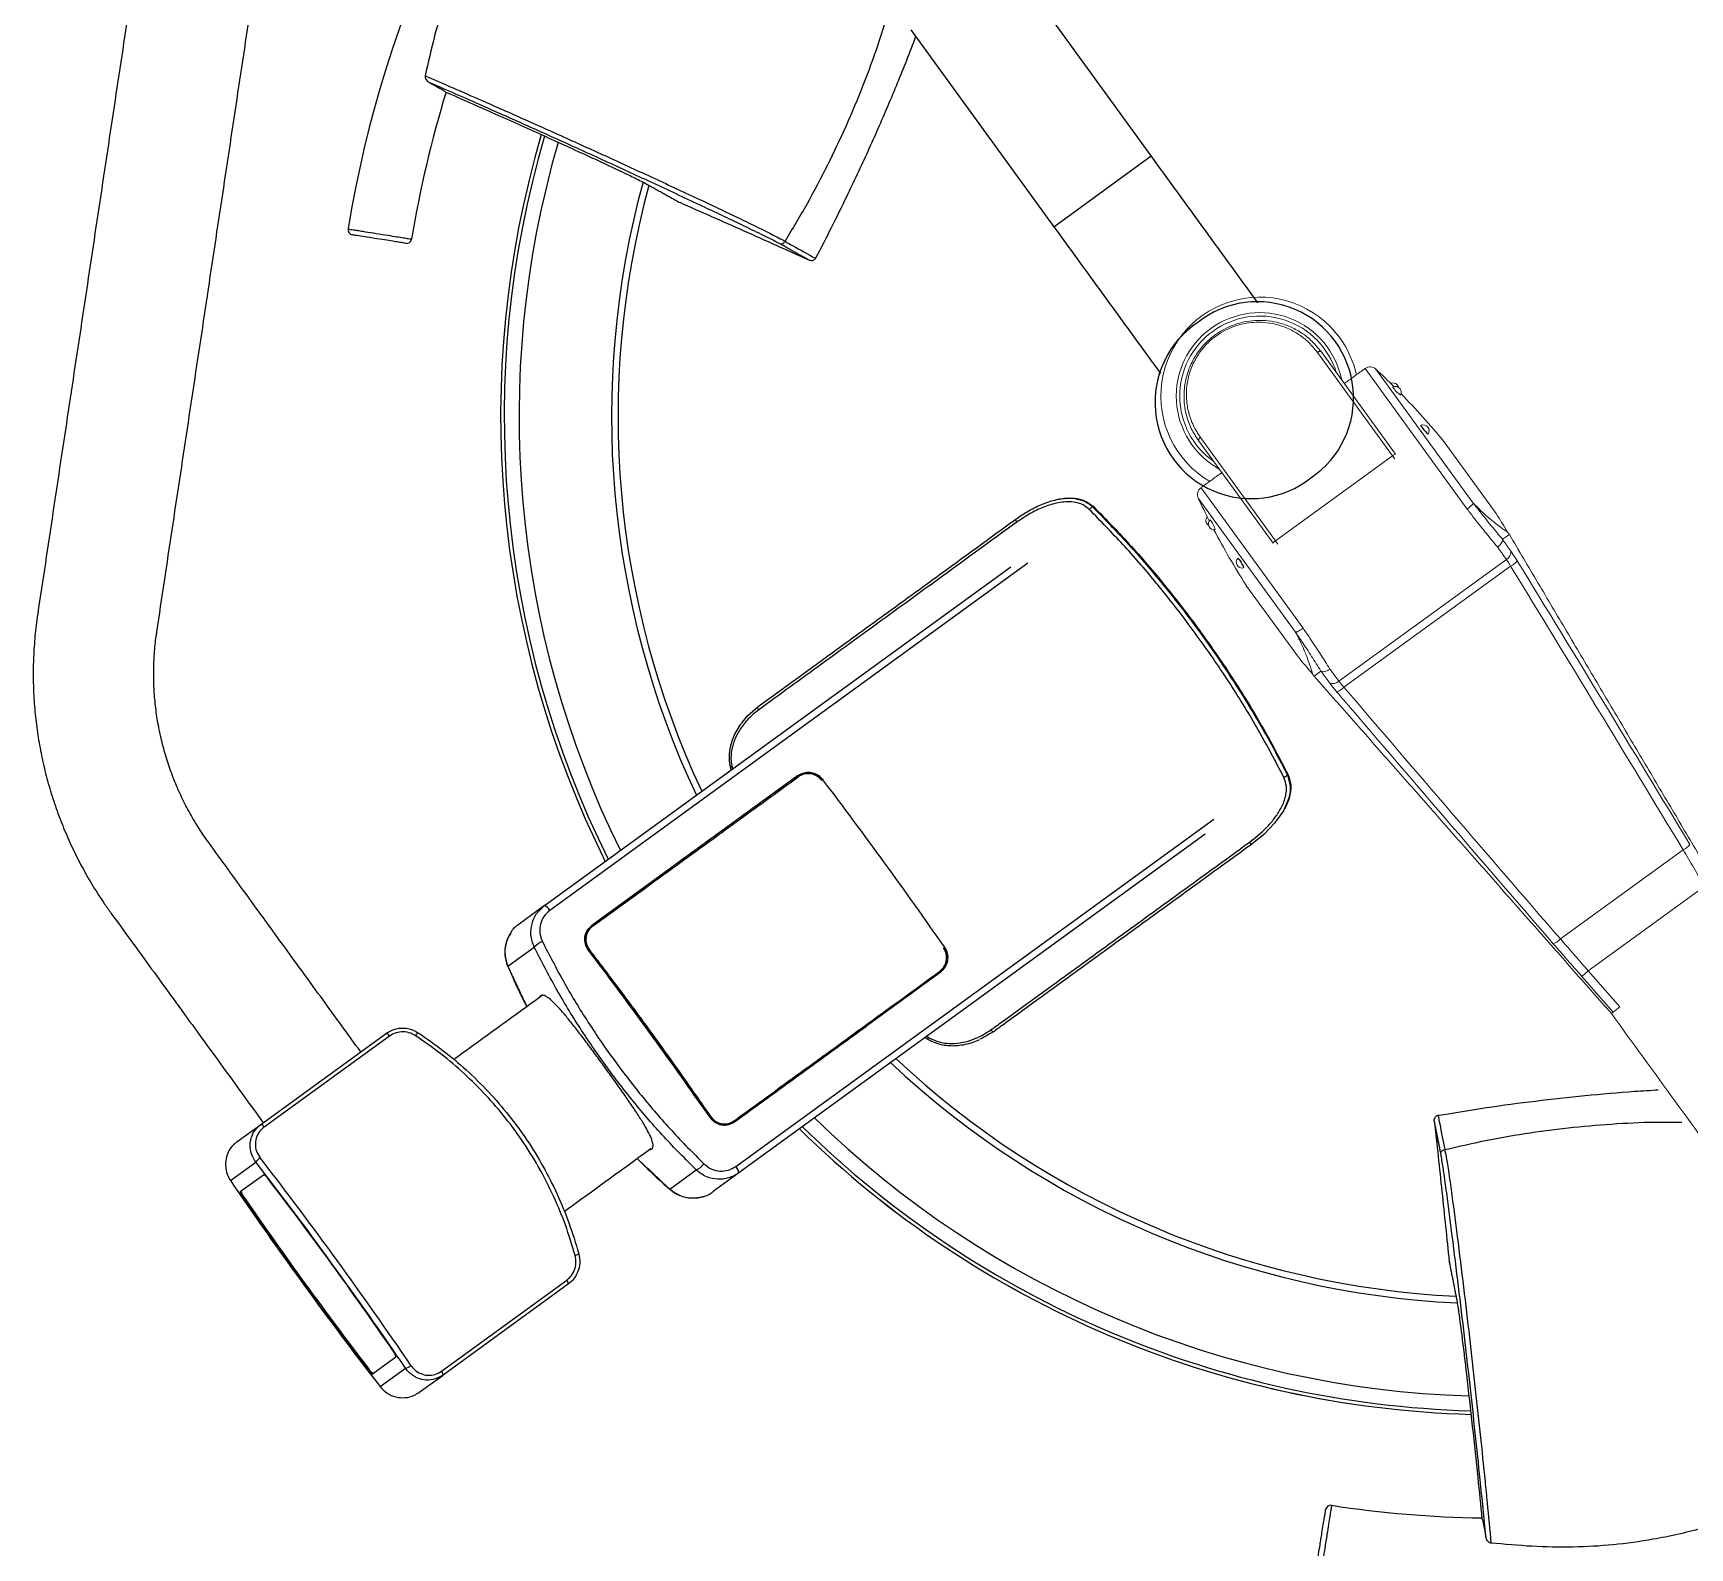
# Model space of a CAD drawing. Header units: millimetres. Extents: x -6176 to 11988, y -1403 to 10916.
# Drawn here: x -3633.5 to -3152.2, y 6046 to 6486.1 of the extents above; entities that cross this region are included whole.
import ezdxf

# ---------------------------------------------------------------- set-up
doc = ezdxf.new("R2010")
doc.units = ezdxf.units.MM

# ---------------------------------------------------------------- blocks, each defined once
blk = doc.blocks.new('A$C0C7161BE')
at = {"color": 0, "linetype": 'Continuous'}
for p, q in [((-1495.45, 968.91), (-1537.01, 1026.11)), ((-1565.32, 1005.54), (-1523.76, 948.34)), ((-1523.76, 948.34), (-1495.45, 968.91)), ((-1447.04, 911.94), (-1447.2, 911.83)), ((-1446.87, 912.03), (-1447.04, 911.94)), ((-1446.71, 912.1), (-1446.87, 912.03)), ((-1446.55, 912.15), (-1446.71, 912.1)), ((-1446.41, 912.17), (-1446.55, 912.15)), ((-1446.29, 912.16), (-1446.41, 912.17)), ((-1446.2, 912.13), (-1446.29, 912.16)), ((-1446.14, 912.07), (-1446.2, 912.13)), ((-1417.13, 890.66), (-1417.14, 890.66)), ((-1417.14, 890.66), (-1417.13, 890.52)), ((-1417.13, 890.52), (-1416.95, 890.21)), ((-1481.77, 886.39), (-1481.74, 886.5)), ((-1481.77, 886.29), (-1481.77, 886.39)), ((-1481.73, 886.21), (-1481.77, 886.29)), ((-1481.74, 886.5), (-1481.67, 886.63)), ((-1481.67, 886.63), (-1481.58, 886.76)), ((-1481.58, 886.76), (-1481.47, 886.9)), ((-1481.47, 886.9), (-1481.33, 887.03)), ((-1481.33, 887.03), (-1481.18, 887.15)), ((-1416.95, 890.21), (-1416.65, 889.78)), ((-1416.65, 889.78), (-1416.25, 889.3)), ((-1416.25, 889.3), (-1415.83, 888.85)), ((-1415.83, 888.85), (-1415.45, 888.48)), ((-1415.45, 888.48), (-1415.16, 888.25)), ((-1415.16, 888.25), (-1415.01, 888.21)), ((-1415.01, 888.21), (-1415, 888.22)), ((-1470.33, 852.01), (-1470.33, 852.01)), ((-1470.33, 852.01), (-1470.19, 851.96)), ((-1470.19, 851.96), (-1469.96, 851.7)), ((-1671.72, 751.13), (-1536.22, 849.57)), ((-1531.32, 850.6), (-1670.18, 749.73)), ((-1469.96, 851.7), (-1469.65, 851.28)), ((-1469.65, 851.28), (-1469.31, 850.76)), ((-1469.31, 850.76), (-1469.01, 850.21)), ((-1469.01, 850.21), (-1468.77, 849.73)), ((-1468.77, 849.73), (-1468.65, 849.39)), ((-1468.65, 849.24), (-1468.67, 849.23)), ((-1468.65, 849.39), (-1468.65, 849.24)), ((-1612.73, 806.26), (-1609.66, 808.96)), ((-1609.66, 808.96), (-1609.66, 808.96)), ((-1614.51, 804), (-1612.73, 806.26)), ((-1598.18, 788.8), (-1657.93, 745.39)), ((-1598.01, 788.53), (-1598.21, 788.47)), ((-1455.91, 789.06), (-1455.91, 789.06)), ((-1455.91, 789.06), (-1455.07, 786.03)), ((-1455.07, 786.03), (-1455.12, 784.08)), ((-1455.54, 782.11), (-1457.05, 778.68)), ((-1455.12, 784.08), (-1455.54, 782.11)), ((-1616.15, 675.36), (-1477.3, 776.24)), ((-1459.61, 775.05), (-1462.77, 771.78)), ((-1457.05, 778.68), (-1459.61, 775.05)), ((-1479.8, 771.9), (-1615.3, 673.46)), ((-1462.77, 771.78), (-1466.2, 769)), ((-1466.2, 769), (-1466.2, 769)), ((-1671.72, 751.13), (-1679.12, 745.76)), ((-1682.37, 733.51), (-1674.68, 739.09)), ((-1682.42, 733.55), (-1682.42, 733.54)), ((-1682.42, 733.54), (-1682.37, 733.51)), ((-1682.42, 733.54), (-1682.42, 733.54)), ((-1616.5, 688.35), (-1556.74, 731.76)), ((-1754.09, 687.58), (-1717.66, 714.04)), ((-1716.76, 713.23), (-1753.18, 686.77)), ((-1709.17, 713.33), (-1709.02, 713.55)), ((-1709.02, 713.55), (-1708.87, 713.74)), ((-1708.87, 713.74), (-1708.73, 713.91)), ((-1708.73, 713.91), (-1708.61, 714.05)), ((-1708.61, 714.05), (-1708.51, 714.14)), ((-1708.51, 714.14), (-1708.44, 714.2)), ((-1708.44, 714.2), (-1708.39, 714.21)), ((-1708.39, 714.21), (-1708.38, 714.17)), ((-1761.09, 682.5), (-1754.09, 687.58)), ((-1762.94, 671.27), (-1755.58, 676.61)), ((-1635.35, 668.78), (-1627.66, 674.37)), ((-1760.14, 668.05), (-1753.38, 672.95)), ((-1615.3, 673.46), (-1622.69, 668.09)), ((-1758.91, 666.3), (-1759.23, 666.07)), ((-1635.33, 668.72), (-1635.35, 668.78)), ((-1635.31, 668.71), (-1635.33, 668.72)), ((-1635.33, 668.72), (-1635.33, 668.72)), ((-1662.33, 649.69), (-1662.13, 649.77)), ((-1662.13, 649.77), (-1661.97, 649.84)), ((-1661.97, 649.84), (-1661.84, 649.9)), ((-1661.84, 649.9), (-1661.77, 649.96)), ((-1661.75, 650), (-1661.78, 650.02)), ((-1661.77, 649.96), (-1661.75, 650)), ((-1662.82, 649.53), (-1662.57, 649.61)), ((-1662.57, 649.61), (-1662.33, 649.69)), ((-1701.68, 615.88), (-1665.26, 642.34)), ((-1664.77, 641.23), (-1701.19, 614.77)), ((-1723.24, 616.53), (-1722.92, 616.76)), ((-1714.88, 619.96), (-1721.64, 615.06)), ((-1719.44, 611.4), (-1712.08, 616.74)), ((-1708.19, 609.69), (-1701.19, 614.77))]:
    blk.add_line(p, q, dxfattribs=at)
at = {"color": 0, "linetype": 'Continuous', "lineweight": 15}
for p, q in [((-1425.37, 881.79), (-1447.2, 911.83)), ((-1446.14, 912.07), (-1424.46, 882.24)), ((-1403.69, 866.32), (-1433.35, 907.15)), ((-1430.18, 906.95), (-1401.91, 868.05)), ((-1460.06, 856.38), (-1481.73, 886.21)), ((-1481.18, 887.15), (-1459.35, 857.1)), ((-1410.49, 885.98), (-1395.28, 865.05)), ((-1459.35, 857.1), (-1425.37, 881.79)), ((-1424.73, 880.92), (-1425.37, 881.79)), ((-1451.34, 831.7), (-1481, 872.53)), ((-1481.79, 869.45), (-1453.53, 830.55)), ((-1459.35, 857.1), (-1458.66, 856.16)), ((-1393.44, 857.59), (-1391.42, 858.92)), ((-1392.29, 851.7), (-1440.95, 816.34)), ((-1391.06, 849.74), (-1439.47, 814.57)), ((-1467.93, 844.24), (-1452.72, 823.31)), ((-1446.2, 819.26), (-1448.09, 817.74)), ((-1340.94, 767.35), (-1376.59, 741.44)), ((-1334.67, 756.81), (-1368.51, 732.22)), ((-1368.51, 732.22), (-1370.38, 730.58)), ((-1359.29, 721.76), (-1368.51, 732.22)), ((-1370.38, 730.58), (-1361.24, 720.2)), ((-1361.77, 719.77), (-1361.24, 720.2)), ((-1359.29, 721.76), (-1361.24, 720.2))]:
    blk.add_line(p, q, dxfattribs=at)
at = {"color": 0, "linetype": 'Continuous'}
for centre, radius, start, end in [((-1394.49, 893.21), 338.69, 292.7763, 132.3015), ((-1394.49, 893.21), 338.69, 138.304, 170.7433), ((-1394.49, 893.21), 320, 162.8796, 170.731), ((-1394.49, 893.21), 289.97, 163.6006, 206.4697), ((-1394.49, 893.21), 289.97, 163.5999, 206.4696), ((-1394.49, 893.21), 288.93, 163.6277, 206.4349), ((-1394.49, 893.21), 284.63, 163.7523, 206.2892), ((-1394.49, 893.21), 257.76, 164.6883, 205.2655), ((-1394.49, 893.21), 255.86, 164.7894, 205.185), ((-1727.29, 947.45), 1.5, 171.2504, 261.0067), ((-1711.79, 944.99), 1.5, 260.9843, 350.2009), ((-1464.62, 898.61), 27.94, 303.8261, 128.2986), ((-1466.43, 897.29), 27.94, 123.7001, 308.4247), ((-2742.24, -85.92), 1445.31, 34.80849, 37.18721), ((-1672.92, 748.26), 3.11, 28.152, 67.4329), ((-1670.37, 735.22), 5.79, 109.692, 138.103), ((-2810.77, -135.71), 1445.82, 34.96384, 37.18698), ((-1718.34, 712.38), 1.79, 28.2952, 67.9269), ((-1394.49, 893.21), 257.76, 226.7302, 267.3032), ((-1394.49, 893.21), 255.86, 226.8107, 267.2043), ((-1394.49, 893.21), 284.63, 225.7065, 268.2429), ((-1754.76, 685.93), 1.79, 28.291, 67.9311), ((-1394.49, 893.21), 289.97, 225.526, 268.3988), ((-1394.49, 893.21), 289.97, 225.5261, 268.3943), ((-1394.49, 893.21), 288.93, 225.5608, 268.3657), ((-1752.34, 674.59), 3.82, 121.4576, 147.9979), ((-2696.1, -52.4), 1189.98, 34.21606, 37.77963), ((-2701.57, -56.37), 1198.48, 34.21597, 37.77973), ((-1630.01, 679.66), 5.79, 293.8927, 322.3037), ((-1618.4, 673.21), 3.11, 4.5628, 43.8437), ((-778.98, 1340.36), 1189.9, 214.21595, 217.77975), ((-1754.68, 669.94), 3.28, 27.9604, 66.7779), ((-2705.96, -59.56), 1202.03, 34.53842, 37.45728), ((-1756.87, 668.35), 3.28, 185.222, 224.0312), ((-1756.55, 668.58), 3.28, 185.2209, 224.0323), ((-769.06, 1347.57), 1202.03, 214.53842, 217.45728), ((-768.75, 1347.8), 1202.03, 214.53842, 217.45728), ((-1666.55, 641.1), 1.79, 4.0644, 43.7049), ((-1718.15, 619.66), 3.28, 5.2178, 44.0353), ((-1720.34, 618.07), 3.28, 207.9645, 246.7737), ((-1720.03, 618.3), 3.28, 207.9634, 246.7748), ((-1713.01, 620.45), 3.82, 284.0026, 310.5333), ((-1702.97, 614.64), 1.79, 4.0602, 43.7091), ((-1394.49, 893.21), 338.69, 261.2528, 292.7763), ((-1443.31, 575.44), 1.5, 81.3289, 170.9962), ((-1394.49, 893.21), 320, 261.2653, 269.1156)]:
    blk.add_arc(centre, radius, start, end, dxfattribs=at)
at = {"color": 0, "linetype": 'Continuous', "lineweight": 15}
for centre, radius, start, end in [((-1463.93, 899.14), 28.74, 36, 239.5842), ((-1463.93, 899.14), 24.25, 11.1235, 126), ((-1463.93, 899.14), 23.25, 17.1268, 126), ((-1463.93, 899.14), 24.25, 126, 240.8765), ((-1463.93, 899.14), 23.25, 126, 234.8732), ((-1463.93, 899.14), 28.74, 12.4158, 36), ((-1431.88, 905.12), 2.5, 46.9677, 126), ((-1578.94, 747.6), 218, 45.0535, 46.9677), ((-1425.29, 901.26), 1.7, 14.2007, 110.8902), ((-1417.74, 906.98), 9.21, 214.5689, 234.8391), ((-1424.55, 900.24), 1.7, 36, 117.1194), ((-1424.55, 900.24), 1.7, 332.226, 36), ((-1578.94, 747.6), 218, 39.4017, 44.2919), ((-1416.46, 889.1), 1.7, 36, 113.3593), ((-1416.46, 889.1), 1.7, 328.743, 36), ((-1424.21, 880.61), 1.65, 98.7037, 134.4713), ((-1479.53, 870.51), 2.5, 126, 205.0323), ((-1284.27, 961.69), 218, 205.0323, 206.9465), ((-1477.89, 863.05), 1.7, 141.1099, 237.7993), ((-1477.15, 862.02), 1.7, 134.8806, 279.774), ((-1485.66, 857.63), 9.21, 17.1609, 37.4311), ((-1578.94, 747.6), 218, 30.9226, 32.5983), ((-1284.27, 961.69), 218, 207.7081, 212.5983), ((-1458.59, 855.64), 1.65, 117.5287, 153.2964), ((-1469.06, 850.89), 1.7, 138.6407, 283.257), ((-1393.45, 853.85), 2.45, 298.2098, 6.8332), ((-1394.1, 855.66), 6.66, 297.1195, 318.5275), ((-1284.27, 961.69), 218, 219.4017, 221.0771), ((-1442.64, 818.11), 2.45, 245.1668, 313.7902), ((-1444.16, 819.29), 6.66, 293.4725, 314.8805), ((-1343.62, 772.83), 6.1, 296.0486, 319.5352), ((-1380.98, 745.69), 6.1, 292.4648, 315.9514)]:
    blk.add_arc(centre, radius, start, end, dxfattribs=at)
for centre, major_axis, ratio, start_param, end_param in [((-1477.14, 473.69), (1086.83, -1842.77), 0.125027, 1.65679, 1.702134), ((-1477.33, 473.95), (1086.8, -1842.79), 0.126195, 1.656794, 1.702138), ((-1055.23, 780.23), (1416.74, -1603.08), 0.125027, 4.581051, 4.626395), ((-1055.41, 780.49), (1416.76, -1603.06), 0.126195, 4.581047, 4.626391)]:
    blk.add_ellipse(centre, major_axis=major_axis, ratio=ratio, start_param=start_param, end_param=end_param, dxfattribs=at)
at = {"color": 0, "linetype": 'Continuous'}
for points, degree in [([(-1783.44, 1071.67), (-1818.94, 835.9)], 1), ([(-1784.33, 830.69), (-1748.83, 1066.45)], 1), ([(-1464.47, 926.27), (-1495.45, 968.91)], 1), ([(-1641.98, 960.7), (-1632.35, 955.34)], 1), ([(-1523.76, 948.34), (-1492.78, 905.7)], 1), ([(-1728.74, 947.69), (-1728.69, 947.68)], 1), ([(-1710.39, 944.77), (-1710.34, 944.76)], 1), ([(-1594.82, 938.6), (-1603.17, 943.28)], 1), ([(-1522.12, 869.23), (-1522.17, 869.22), (-1522.26, 869.2), (-1522.36, 869.18), (-1522.41, 869.17)], 3), ([(-1512.52, 866.98), (-1512.25, 867.04)], 1), ([(-1617.76, 791.4), (-1617.53, 790.5)], 1), ([(-1617.24, 791.43), (-1617.07, 790.83)], 1), ([(-1598.18, 788.8), (-1657.93, 745.39)], 1), ([(-1455.91, 789.06), (-1455.77, 789.3)], 1), ([(-1725.1, 708.64), (-1769.26, 769.42)], 1), ([(-1797.57, 748.85), (-1753.42, 688.07)], 1), ([(-1682.37, 733.51), (-1676.84, 721.76)], 1), ([(-1616.5, 688.35), (-1556.74, 731.76)], 1), ([(-1672.36, 725.02), (-1698.02, 706.38)], 1), ([(-1561.12, 712.82), (-1560.32, 712.33)], 1), ([(-1560.65, 713.16), (-1560.13, 712.82)], 1), ([(-1411.37, 679.27), (-1413.23, 688.66)], 1), ([(-1665.99, 662.28), (-1640.73, 680.63)], 1), ([(-1644.79, 677.68), (-1635.35, 668.78)], 1), ([(-1408.92, 647.79), (-1406.79, 636.97)], 1)]:
    blk.add_open_spline(points, degree=degree, dxfattribs=at)
for points, knots in [([(-1676.75, 1058.81), (-1679.02, 1055.59), (-1684.08, 1048.42), (-1690.56, 1037.52), (-1696.06, 1026.16), (-1700.31, 1015.18), (-1703.77, 1003.83), (-1705.53, 996.07), (-1706.41, 992.19)], [0, 0, 0, 0, 0.16086, 0.357693, 0.516495, 0.675303, 0.837628, 1, 1, 1, 1]), ([(-1571.06, 1013.26), (-1572.29, 1009.23), (-1574.76, 1001.17), (-1579.15, 989.3), (-1584.04, 977.61), (-1589.46, 966.16), (-1595.34, 954.95), (-1599.68, 947.72), (-1601.85, 944.11)], [0, 0, 0, 0, 0.166667, 0.333333, 0.5, 0.666667, 0.833333, 1, 1, 1, 1]), ([(-1563.91, 1003.6), (-1564.78, 1001.29), (-1567.34, 994.52), (-1571.98, 983.36), (-1577.77, 970.13), (-1583.3, 958.36), (-1588.38, 948.03), (-1591.46, 942.12), (-1593.01, 939.16)], [0, 0, 0, 0, 0.105172, 0.307483, 0.511812, 0.716141, 0.857985, 1, 1, 1, 1]), ([(-1706.41, 992.19), (-1706.43, 992.07), (-1706.45, 991.81), (-1706.27, 991.3), (-1705.83, 990.67), (-1705.32, 990.34), (-1705.02, 990.14)], [0, 0, 0, 0, 0.126147, 0.304835, 0.594639, 1, 1, 1, 1]), ([(-1706.41, 992.19), (-1703.72, 991.02), (-1698.32, 988.7), (-1688.63, 984.46), (-1677.42, 979.49), (-1664.59, 973.73), (-1651.52, 967.79), (-1638.23, 961.66), (-1627.33, 956.56), (-1618.97, 952.62), (-1613.16, 949.85), (-1608.57, 947.57), (-1605.23, 945.95), (-1603.42, 944.87), (-1602.2, 944.49), (-1601.85, 944.11), (-1601.85, 944.11)], [0, 0, 0, 0, 0.084597, 0.169206, 0.293412, 0.417885, 0.542397, 0.666771, 0.790894, 0.843586, 0.896277, 0.948741, 0.967498, 0.986177, 0.999999, 1, 1, 1, 1]), ([(-1603.17, 943.28), (-1603.67, 943.55), (-1605.17, 944.35), (-1608.79, 946.14), (-1613.68, 948.53), (-1619.39, 951.25), (-1627.65, 955.15), (-1638.47, 960.21), (-1651.69, 966.32), (-1664.69, 972.25), (-1677.45, 978), (-1688.37, 982.86), (-1697.58, 986.91), (-1702.54, 989.07), (-1705.02, 990.14)], [0, 0, 0, 0, 0.0153091, 0.0455327, 0.098468, 0.1516318, 0.2047986, 0.3317213, 0.4589005, 0.5862201, 0.7135005, 0.8405092, 0.9202586, 1, 1, 1, 1]), ([(-1705.02, 990.14), (-1704.58, 989.91), (-1703.37, 989.28), (-1701.77, 988.37), (-1700.87, 987.79), (-1700.62, 987.58), (-1700.57, 987.54)], [0, 0, 0, 0, 0.214821, 0.589182, 0.913495, 1, 1, 1, 1]), ([(-1700.57, 987.54), (-1696.89, 985.92), (-1688.83, 982.38), (-1675.92, 976.6), (-1665.05, 971.65), (-1657.15, 968.03), (-1652.3, 965.78), (-1648.37, 963.92), (-1645.48, 962.51), (-1643.62, 961.58), (-1642.52, 960.99), (-1641.97, 960.7)], [0, 0, 0, 0, 0.198119, 0.435226, 0.672271, 0.752374, 0.832463, 0.912196, 0.94179, 0.971248, 1, 1, 1, 1]), ([(-1594.82, 938.6), (-1601.15, 941.45), (-1613.83, 947.15), (-1626.17, 952.61), (-1632.35, 955.34)], [0, 0, 0, 0, 0.4996209, 1, 1, 1, 1]), ([(-1728.69, 947.68), (-1728.67, 947.67), (-1728.62, 947.67), (-1727.52, 947.49), (-1726.04, 947.26), (-1724.16, 946.96), (-1721.49, 946.53), (-1718.22, 946.01), (-1715.34, 945.55), (-1713.11, 945.2), (-1711.92, 945.01), (-1711.01, 944.86), (-1710.39, 944.77), (-1710.39, 944.77), (-1710.39, 944.77)], [0, 0, 0, 0, 0.071267, 0.187668, 0.261127, 0.33462, 0.460604, 0.586867, 0.688937, 0.76613, 0.846009, 0.861335, 0.939464, 1, 1, 1, 1]), ([(-1712.09, 943.52), (-1712.09, 943.52), (-1712.09, 943.52), (-1712.57, 943.6), (-1713.27, 943.71), (-1714.2, 943.86), (-1715.99, 944.14), (-1718.39, 944.52), (-1721.2, 944.97), (-1724.05, 945.42), (-1726.2, 945.76), (-1727.39, 945.95), (-1727.44, 945.95), (-1727.46, 945.96)], [0, 0, 0, 0, 0.05788, 0.130401, 0.144483, 0.218345, 0.291944, 0.393531, 0.52409, 0.656801, 0.810539, 0.929628, 1, 1, 1, 1]), ([(-1601.85, 944.11), (-1601.95, 943.97), (-1602.15, 943.69), (-1602.51, 943.39), (-1602.87, 943.23), (-1603.07, 943.26), (-1603.17, 943.28)], [0, 0, 0, 0, 0.250003, 0.500005, 0.750015, 1, 1, 1, 1]), ([(-1601.85, 944.11), (-1601.12, 943.7), (-1598.17, 942.05), (-1595.22, 940.4), (-1593.01, 939.16)], [0, 0, 0, 0, 0.246923, 1, 1, 1, 1]), ([(-1593.01, 939.16), (-1593.08, 939.04), (-1593.24, 938.8), (-1593.6, 938.56), (-1594.01, 938.45), (-1594.44, 938.46), (-1594.7, 938.56), (-1594.82, 938.6)], [0, 0, 0, 0, 0.193858, 0.387492, 0.587334, 0.813475, 1, 1, 1, 1]), ([(-1534.78, 863.4), (-1534.78, 863.4), (-1533.32, 864.45), (-1530.75, 866.09), (-1526.55, 868.07), (-1523.05, 869.14), (-1520.04, 869.53), (-1517.39, 869.47), (-1514.76, 868.69), (-1513.09, 867.63), (-1512.52, 866.98), (-1512.52, 866.98)], [0, 0, 0, 0, 0.000002, 0.21346, 0.390622, 0.571234, 0.667617, 0.766064, 0.897281, 0.999995, 1, 1, 1, 1]), ([(-1513.45, 866.2), (-1514.04, 866.68), (-1515.39, 867.78), (-1517.84, 868.4), (-1520.27, 868.47), (-1523.13, 868.1), (-1526.52, 867.07), (-1530.58, 865.17), (-1533.14, 863.45), (-1534.53, 862.51)], [0, 0, 0, 0, 0.095403, 0.220565, 0.317017, 0.4137, 0.596406, 0.779553, 1, 1, 1, 1]), ([(-1522.11, 869.21), (-1521.94, 869.25), (-1521.13, 869.44), (-1519.67, 869.56), (-1517.86, 869.53), (-1516.26, 869.26), (-1514.29, 868.65), (-1513.07, 867.69), (-1512.25, 867.04)], [0, 0, 0, 0, 0.049876, 0.242959, 0.419339, 0.568688, 0.709203, 1, 1, 1, 1]), ([(-1513.45, 866.2), (-1513.36, 866.3), (-1513.18, 866.49), (-1512.9, 866.74), (-1512.66, 866.92), (-1512.56, 866.96), (-1512.52, 866.98)], [0, 0, 0, 0, 0.249994, 0.499999, 0.75, 1, 1, 1, 1]), ([(-1512.52, 866.98), (-1509.22, 863.62), (-1502.64, 856.9), (-1494.69, 847.69), (-1486.66, 837.74), (-1480.23, 829.1), (-1472.6, 818.02), (-1465.42, 806.67), (-1459.53, 796.17), (-1456.51, 790.25), (-1455.91, 789.06)], [0, 0, 0, 0, 0.147086, 0.2935, 0.376582, 0.542821, 0.6259, 0.792158, 0.95845, 1, 1, 1, 1]), ([(-1512.25, 867.04), (-1508.51, 863.22), (-1501.05, 855.58), (-1490.64, 843.27), (-1480.81, 830.46), (-1471.68, 817.16), (-1463.19, 803.46), (-1458.25, 794.03), (-1455.77, 789.3)], [0, 0, 0, 0, 0.1670931, 0.3336911, 0.5001384, 0.6669022, 0.8331868, 1, 1, 1, 1]), ([(-1609.66, 808.96), (-1605.8, 811.76), (-1598.09, 817.36), (-1588.29, 824.49), (-1578.4, 831.68), (-1570.41, 837.49), (-1560.33, 844.81), (-1550.18, 852.19), (-1540.96, 858.9), (-1535.81, 862.65), (-1534.78, 863.4)], [0, 0, 0, 0, 0.159717, 0.319317, 0.399394, 0.559559, 0.639636, 0.7998, 0.959963, 1, 1, 1, 1]), ([(-1534.53, 862.51), (-1540.94, 857.85), (-1553.74, 848.53), (-1572.64, 834.79), (-1591.3, 821.22), (-1603.47, 812.38), (-1609.55, 807.95)], [0, 0, 0, 0, 0.24908, 0.498163, 0.749081, 1, 1, 1, 1]), ([(-1534.78, 863.4), (-1534.81, 863.38), (-1534.87, 863.33), (-1534.85, 863.12), (-1534.74, 862.83), (-1534.6, 862.61), (-1534.53, 862.51)], [0, 0, 0, 0, 0.250001, 0.499998, 0.749998, 1, 1, 1, 1]), ([(-1456.94, 788.41), (-1459.36, 793.02), (-1464.2, 802.25), (-1472.47, 815.68), (-1481.38, 828.71), (-1488.84, 838.52), (-1496.25, 847.63), (-1503.59, 856.14), (-1510.16, 862.84), (-1513.45, 866.2)], [0, 0, 0, 0, 0.162627, 0.325691, 0.488773, 0.651426, 0.706536, 0.85295, 1, 1, 1, 1]), ([(-1818.94, 835.9), (-1819.1, 834.76), (-1819.55, 831.62), (-1820.02, 826.45), (-1820.28, 820.39), (-1820.23, 814.32), (-1819.86, 808.26), (-1819.17, 802.22), (-1818.18, 796.22), (-1816.88, 790.27), (-1815.27, 784.4), (-1813.36, 778.61), (-1811.16, 772.93), (-1808.67, 767.37), (-1805.9, 761.94), (-1802.85, 756.66), (-1800.04, 752.31), (-1798.22, 749.75), (-1797.57, 748.85)], [0, 0, 0, 0, 0.0376781, 0.1037812, 0.1698929, 0.2360155, 0.3021473, 0.3682894, 0.4344391, 0.500598, 0.566765, 0.6329401, 0.6991214, 0.7653079, 0.8315, 0.8976956, 0.9638953, 1, 1, 1, 1]), ([(-1769.26, 769.42), (-1769.73, 770.08), (-1771.19, 772.13), (-1773.45, 775.69), (-1775.93, 780.14), (-1778.14, 784.73), (-1780.06, 789.45), (-1781.69, 794.27), (-1783.02, 799.18), (-1784.05, 804.15), (-1784.78, 809.18), (-1785.19, 814.23), (-1785.29, 819.3), (-1785.09, 824.36), (-1784.7, 828.15), (-1784.4, 830.25), (-1784.33, 830.69)], [0, 0, 0, 0, 0.037667, 0.116092, 0.194526, 0.272963, 0.351404, 0.429855, 0.508317, 0.586794, 0.665286, 0.7438, 0.822333, 0.900891, 0.979475, 1, 1, 1, 1]), ([(-1609.66, 808.96), (-1609.71, 808.92), (-1609.8, 808.85), (-1609.82, 808.61), (-1609.74, 808.29), (-1609.61, 808.07), (-1609.55, 807.95)], [0, 0, 0, 0, 0.249978, 0.500036, 0.750019, 1, 1, 1, 1]), ([(-1614.65, 803.98), (-1615.07, 803.37), (-1615.9, 802.16), (-1616.86, 800.2), (-1617.56, 798.22), (-1617.99, 796.29), (-1618.14, 794.42), (-1618.07, 792.79), (-1617.84, 791.8), (-1617.75, 791.4)], [0, 0, 0, 0, 0.171825, 0.341976, 0.499604, 0.64594, 0.782222, 0.911471, 1, 1, 1, 1]), ([(-1609.55, 807.95), (-1610.57, 807.13), (-1612.55, 805.52), (-1614.93, 802.49), (-1616.43, 799.64), (-1617.22, 797.12), (-1617.54, 795.17), (-1617.58, 793.25), (-1617.35, 792.04), (-1617.24, 791.43)], [0, 0, 0, 0, 0.213018, 0.412935, 0.6124, 0.715821, 0.819113, 0.909619, 1, 1, 1, 1]), ([(-1617.76, 791.4), (-1617.75, 791.39), (-1617.74, 791.37), (-1617.56, 791.38), (-1617.35, 791.41), (-1617.24, 791.43)], [0, 0, 0, 0, 0.262516, 0.631268, 1, 1, 1, 1]), ([(-1598.18, 788.8), (-1597.58, 789.13), (-1596.39, 789.81), (-1594.26, 789.84), (-1592.25, 789.17), (-1591.29, 788.16), (-1590.81, 787.66)], [0, 0, 0, 0, 0.249094, 0.4988, 0.749323, 1, 1, 1, 1]), ([(-1590.81, 787.66), (-1591.22, 788.1), (-1592.03, 788.98), (-1593.72, 789.71), (-1595.51, 789.87), (-1597.06, 789.5), (-1597.87, 789), (-1598.18, 788.8)], [0, 0, 0, 0, 0.216814, 0.433646, 0.649989, 0.864663, 1, 1, 1, 1]), ([(-1591.12, 787.44), (-1591.49, 787.85), (-1592.25, 788.68), (-1593.82, 789.37), (-1595.49, 789.54), (-1596.95, 789.2), (-1597.71, 788.72), (-1598.01, 788.53)], [0, 0, 0, 0, 0.215796, 0.431596, 0.646903, 0.860754, 1, 1, 1, 1]), ([(-1657.75, 745.13), (-1656.94, 745.72), (-1652.92, 748.64), (-1645.68, 753.9), (-1637.63, 759.75), (-1629.58, 765.6), (-1623.15, 770.27), (-1615.2, 776.04), (-1607.36, 781.74), (-1601.13, 786.27), (-1598.01, 788.53)], [0, 0, 0, 0, 0.040413, 0.202065, 0.363717, 0.444543, 0.606194, 0.68702, 0.84351, 1, 1, 1, 1]), ([(-1466.97, 769.51), (-1465.25, 770.88), (-1462.68, 772.92), (-1459.82, 776.2), (-1457.93, 778.95), (-1456.71, 781.58), (-1456.2, 783.91), (-1456.09, 786.06), (-1456.62, 787.53), (-1456.94, 788.41)], [0, 0, 0, 0, 0.287702, 0.428988, 0.570098, 0.724935, 0.803479, 0.881816, 1, 1, 1, 1]), ([(-1456.94, 788.41), (-1456.82, 788.47), (-1456.58, 788.58), (-1456.26, 788.77), (-1456.01, 788.95), (-1455.94, 789.02), (-1455.91, 789.06)], [0, 0, 0, 0, 0.250007, 0.500003, 0.750004, 1, 1, 1, 1]), ([(-1455.77, 789.3), (-1455.41, 788.32), (-1454.87, 786.86), (-1454.9, 784.8), (-1455.14, 783.18), (-1455.67, 781.45), (-1456.24, 780.11), (-1456.67, 779.39), (-1456.76, 779.25)], [0, 0, 0, 0, 0.2900735, 0.4315676, 0.5820144, 0.7581208, 0.950864, 1, 1, 1, 1]), ([(-1456.88, 778.98), (-1456.86, 779.02), (-1456.81, 779.11), (-1456.76, 779.19), (-1456.74, 779.24)], [0, 0, 0, 0, 0.4999935, 1, 1, 1, 1]), ([(-1542.04, 715.03), (-1541.07, 715.73), (-1536.24, 719.23), (-1527.47, 725.61), (-1517.59, 732.77), (-1507.64, 740), (-1499.6, 745.83), (-1489.49, 753.17), (-1479.32, 760.55), (-1471.09, 766.52), (-1466.97, 769.51)], [0, 0, 0, 0, 0.040033, 0.200182, 0.360331, 0.440401, 0.600553, 0.680623, 0.840249, 1, 1, 1, 1]), ([(-1466.2, 769), (-1470.31, 766.02), (-1478.52, 760.06), (-1488.67, 752.69), (-1498.76, 745.36), (-1506.78, 739.54), (-1516.72, 732.32), (-1526.57, 725.17), (-1535.33, 718.81), (-1540.15, 715.31), (-1541.12, 714.61)], [0, 0, 0, 0, 0.159743, 0.319365, 0.399436, 0.559588, 0.639659, 0.799811, 0.959965, 1, 1, 1, 1]), ([(-1466.97, 769.51), (-1466.89, 769.41), (-1466.72, 769.21), (-1466.48, 769.02), (-1466.29, 768.93), (-1466.23, 768.98), (-1466.2, 769)], [0, 0, 0, 0, 0.2500003, 0.4999987, 0.7499958, 1, 1, 1, 1]), ([(-1674.68, 739.09), (-1674.92, 739.66), (-1675.39, 740.79), (-1675.78, 743.09), (-1675.52, 745.89), (-1674.18, 748.94), (-1672.54, 750.4), (-1671.72, 751.13)], [0, 0, 0, 0, 0.136235, 0.27246, 0.515832, 0.757705, 1, 1, 1, 1]), ([(-1670.18, 749.73), (-1670.79, 749.18), (-1672.02, 748.08), (-1673, 745.79), (-1673.26, 743.21), (-1672.65, 741.55), (-1672.32, 740.68)], [0, 0, 0, 0, 0.240987, 0.482402, 0.726574, 1, 1, 1, 1]), ([(-1681.51, 743.25), (-1682.04, 742.26), (-1683.1, 740.27), (-1683.41, 736.77), (-1682.72, 734.59), (-1682.37, 733.51)], [0, 0, 0, 0, 0.328769, 0.664654, 1, 1, 1, 1]), ([(-1681.5, 743.23), (-1681.73, 742.88), (-1682.28, 742.05), (-1682.85, 740.54), (-1683.22, 738.81), (-1683.29, 737.01), (-1683.01, 735.25), (-1682.7, 734.08), (-1682.42, 733.54), (-1682.42, 733.54)], [0, 0, 0, 0, 0.12248, 0.295468, 0.470839, 0.645366, 0.821745, 0.997557, 1, 1, 1, 1]), ([(-1679.12, 745.76), (-1680.06, 745.05), (-1681.03, 744.33), (-1681.5, 743.26), (-1681.51, 743.25)], [0, 0, 0, 0, 0.984797, 1, 1, 1, 1]), ([(-1658.93, 738.17), (-1659.29, 738.76), (-1659.99, 739.95), (-1660.08, 742.03), (-1659.43, 744), (-1658.43, 744.93), (-1657.93, 745.39)], [0, 0, 0, 0, 0.250971, 0.501159, 0.75127, 1, 1, 1, 1]), ([(-1657.93, 745.39), (-1658.36, 745), (-1659.23, 744.23), (-1659.93, 742.62), (-1660.08, 740.88), (-1659.7, 739.33), (-1659.15, 738.51), (-1658.93, 738.17)], [0, 0, 0, 0, 0.212299, 0.424567, 0.63784, 0.853038, 1, 1, 1, 1]), ([(-1657.75, 745.13), (-1658.15, 744.77), (-1658.96, 744.05), (-1659.61, 742.55), (-1659.75, 740.93), (-1659.39, 739.47), (-1658.87, 738.69), (-1658.66, 738.37)], [0, 0, 0, 0, 0.211308, 0.422574, 0.63495, 0.849338, 1, 1, 1, 1]), ([(-1627.66, 674.37), (-1630.8, 677.52), (-1637.1, 683.84), (-1645.86, 694.02), (-1654.03, 704.61), (-1661.57, 715.64), (-1668.56, 727.14), (-1672.64, 735.11), (-1674.68, 739.09)], [0, 0, 0, 0, 0.167352, 0.335895, 0.499529, 0.663164, 0.831579, 1, 1, 1, 1]), ([(-1672.32, 740.68), (-1670.34, 736.82), (-1666.37, 729.1), (-1659.49, 717.74), (-1651.92, 706.62), (-1643.64, 695.87), (-1634.84, 685.61), (-1628.57, 679.29), (-1625.42, 676.12)], [0, 0, 0, 0, 0.163673, 0.327337, 0.495723, 0.66411, 0.831453, 1, 1, 1, 1]), ([(-1658.93, 738.17), (-1656.5, 734.95), (-1651.66, 728.54), (-1644.55, 718.91), (-1637.54, 709.26), (-1630.58, 699.52), (-1625.98, 692.94), (-1623.67, 689.63)], [0, 0, 0, 0, 0.2023468, 0.4026412, 0.5973588, 0.7976532, 1, 1, 1, 1]), ([(-1623.39, 689.83), (-1625.08, 692.28), (-1630.16, 699.64), (-1638.57, 711.46), (-1648.65, 725.23), (-1655.32, 733.98), (-1658.66, 738.37)], [0, 0, 0, 0, 0.149449, 0.448494, 0.723644, 1, 1, 1, 1]), ([(-1556.94, 732), (-1556.53, 732.36), (-1555.72, 733.08), (-1555.03, 734.62), (-1554.85, 736.27), (-1555.16, 737.77), (-1555.65, 738.57), (-1555.85, 738.9)], [0, 0, 0, 0, 0.211755, 0.42348, 0.636105, 0.850384, 1, 1, 1, 1]), ([(-1555.55, 739.12), (-1555.22, 738.51), (-1554.56, 737.29), (-1554.54, 735.16), (-1555.23, 733.15), (-1556.24, 732.23), (-1556.74, 731.76)], [0, 0, 0, 0, 0.250767, 0.501258, 0.750894, 1, 1, 1, 1]), ([(-1556.74, 731.76), (-1556.31, 732.15), (-1555.44, 732.92), (-1554.7, 734.56), (-1554.5, 736.33), (-1554.83, 737.92), (-1555.34, 738.77), (-1555.55, 739.12)], [0, 0, 0, 0, 0.2123, 0.424558, 0.637842, 0.853039, 1, 1, 1, 1]), ([(-1682.38, 733.55), (-1681.88, 732.37), (-1680.45, 729), (-1678.59, 725.06), (-1677.16, 722.35), (-1676.84, 721.76)], [0, 0, 0, 0, 0.2951429, 0.8463196, 1, 1, 1, 1]), ([(-1616.68, 688.61), (-1615.88, 689.19), (-1611.85, 692.11), (-1604.61, 697.37), (-1596.56, 703.22), (-1588.51, 709.06), (-1582.08, 713.74), (-1574.13, 719.51), (-1566.29, 725.21), (-1560.06, 729.73), (-1556.94, 732)], [0, 0, 0, 0, 0.040413, 0.202065, 0.363717, 0.444543, 0.606194, 0.68702, 0.84351, 1, 1, 1, 1]), ([(-1641.15, 680.33), (-1641.03, 680.32), (-1640.53, 680.29), (-1640.18, 680.82), (-1640.14, 681.9), (-1640.67, 683.55), (-1641.71, 685.68), (-1643.2, 688.26), (-1645.12, 691.24), (-1647.36, 694.56), (-1649.86, 698.13), (-1652.51, 701.84), (-1655.23, 705.6), (-1657.95, 709.29), (-1660.58, 712.82), (-1663.09, 716.08), (-1665.41, 718.98), (-1667.51, 721.43), (-1669.34, 723.31), (-1670.88, 724.59), (-1672.07, 725.16), (-1672.87, 725.14), (-1673.09, 724.62), (-1673.18, 724.42)], [0, 0, 0, 0, 0.015685, 0.065727, 0.11542, 0.165115, 0.214976, 0.264838, 0.315119, 0.3654, 0.415703, 0.466003, 0.515898, 0.565793, 0.615487, 0.665183, 0.715187, 0.765191, 0.815543, 0.865894, 0.916088, 0.966282, 1, 1, 1, 1]), ([(-1717.66, 714.04), (-1716.91, 714.49), (-1715.39, 715.38), (-1712.7, 715.68), (-1710.27, 715.25), (-1708.94, 714.49), (-1708.38, 714.17)], [0, 0, 0, 0, 0.267562, 0.534628, 0.803979, 1, 1, 1, 1]), ([(-1709.17, 713.33), (-1709.63, 713.59), (-1710.73, 714.21), (-1712.71, 714.56), (-1714.91, 714.32), (-1716.14, 713.59), (-1716.76, 713.23)], [0, 0, 0, 0, 0.197127, 0.467145, 0.733721, 1, 1, 1, 1]), ([(-1662.82, 649.53), (-1663.72, 652.5), (-1665.45, 658.27), (-1668.9, 666.56), (-1672.9, 674.49), (-1677.58, 682.16), (-1682.87, 689.42), (-1688.67, 696.16), (-1694.97, 702.4), (-1701.78, 708.21), (-1706.71, 711.62), (-1709.17, 713.33)], [0, 0, 0, 0, 0.116008, 0.225002, 0.333992, 0.446149, 0.558306, 0.667174, 0.776046, 0.88802, 1, 1, 1, 1]), ([(-1708.38, 714.17), (-1705.96, 712.51), (-1701.14, 709.18), (-1694.33, 703.42), (-1687.9, 697.12), (-1682.01, 690.29), (-1676.73, 683.07), (-1672.04, 675.45), (-1667.97, 667.4), (-1664.43, 658.91), (-1662.67, 653.02), (-1661.78, 650.02)], [0, 0, 0, 0, 0.108898, 0.217791, 0.329747, 0.4417, 0.550656, 0.659614, 0.77179, 0.883971, 1, 1, 1, 1]), ([(-1560.32, 712.34), (-1560.33, 712.35), (-1560.34, 712.36), (-1560.28, 712.53), (-1560.18, 712.72), (-1560.13, 712.82)], [0, 0, 0, 0, 0.262866, 0.631463, 1, 1, 1, 1]), ([(-1560.32, 712.34), (-1559.97, 712.13), (-1559.05, 711.58), (-1557.45, 711), (-1555.58, 710.58), (-1553.63, 710.41), (-1551.57, 710.48), (-1549.4, 710.81), (-1547.25, 711.38), (-1545.88, 711.96), (-1545.21, 712.24)], [0, 0, 0, 0, 0.073907, 0.195256, 0.309834, 0.43205, 0.563184, 0.704718, 0.857322, 1, 1, 1, 1]), ([(-1560.13, 712.82), (-1559.12, 712.32), (-1557.4, 711.48), (-1554.81, 711.09), (-1552.23, 711.05), (-1549.37, 711.51), (-1545.73, 712.69), (-1543.44, 714.14), (-1542.04, 715.03)], [0, 0, 0, 0, 0.164484, 0.27853, 0.392762, 0.561857, 0.731208, 1, 1, 1, 1]), ([(-1541.12, 714.61), (-1541.12, 714.61), (-1541.74, 714.16), (-1543.45, 713.25), (-1545.16, 712.33)], [0, 0, 0, 0, 0.0000257, 1, 1, 1, 1]), ([(-1542.04, 715.03), (-1541.95, 714.93), (-1541.78, 714.74), (-1541.5, 714.57), (-1541.26, 714.5), (-1541.16, 714.58), (-1541.12, 714.61)], [0, 0, 0, 0, 0.2500661, 0.5000413, 0.7500316, 1, 1, 1, 1]), ([(-1412.14, 690.21), (-1407.45, 690.98), (-1398.07, 692.53), (-1383.81, 694.43), (-1369.46, 696.01), (-1357.54, 697.05), (-1350.45, 697.49), (-1348.15, 697.63)], [0, 0, 0, 0, 0.222126, 0.444253, 0.668593, 0.892934, 1, 1, 1, 1]), ([(-1616.5, 688.35), (-1617.09, 688.02), (-1618.27, 687.35), (-1620.34, 687.34), (-1622.3, 688.07), (-1623.21, 689.11), (-1623.67, 689.63)], [0, 0, 0, 0, 0.247699, 0.497865, 0.748965, 1, 1, 1, 1]), ([(-1623.67, 689.63), (-1623.28, 689.17), (-1622.51, 688.27), (-1620.88, 687.5), (-1619.13, 687.3), (-1617.61, 687.65), (-1616.81, 688.15), (-1616.5, 688.35)], [0, 0, 0, 0, 0.216827, 0.433659, 0.64999, 0.864662, 1, 1, 1, 1]), ([(-1623.39, 689.83), (-1623.04, 689.4), (-1622.32, 688.55), (-1620.8, 687.82), (-1619.17, 687.62), (-1617.74, 687.94), (-1616.98, 688.42), (-1616.68, 688.61)], [0, 0, 0, 0, 0.216169, 0.432359, 0.647981, 0.86185, 1, 1, 1, 1]), ([(-1413.23, 688.66), (-1413.23, 688.85), (-1413.24, 689.21), (-1413.01, 689.69), (-1412.66, 690.03), (-1412.34, 690.17), (-1412.17, 690.2), (-1412.14, 690.21)], [0, 0, 0, 0, 0.2845694, 0.5259667, 0.7687161, 0.9595823, 1, 1, 1, 1]), ([(-1413.23, 688.66), (-1412.48, 681.75), (-1410.98, 667.93), (-1409.61, 654.51), (-1408.92, 647.79)], [0, 0, 0, 0, 0.4996209, 1, 1, 1, 1]), ([(-1412.14, 690.21), (-1411.98, 689.39), (-1411.32, 686.07), (-1410.66, 682.76), (-1410.17, 680.27)], [0, 0, 0, 0, 0.246935, 1, 1, 1, 1]), ([(-1410.17, 680.27), (-1406.06, 681.21), (-1397.85, 683.1), (-1385.37, 685.23), (-1372.8, 686.85), (-1360.18, 687.87), (-1349.67, 688.34), (-1343.39, 688.25), (-1341.32, 688.22)], [0, 0, 0, 0, 0.182097, 0.364193, 0.546291, 0.728387, 0.910483, 1, 1, 1, 1]), ([(-1755.58, 676.61), (-1756.06, 677.39), (-1757.03, 678.95), (-1757.38, 681.69), (-1756.82, 684.33), (-1755.59, 686.34), (-1754.5, 687.25), (-1754.09, 687.58)], [0, 0, 0, 0, 0.218986, 0.438142, 0.656573, 0.871617, 1, 1, 1, 1]), ([(-1753.18, 686.77), (-1753.51, 686.5), (-1754.41, 685.76), (-1755.4, 684.12), (-1755.83, 681.98), (-1755.53, 679.74), (-1754.73, 678.48), (-1754.33, 677.85)], [0, 0, 0, 0, 0.127531, 0.341536, 0.559823, 0.779761, 1, 1, 1, 1]), ([(-1761.09, 682.5), (-1761.74, 681.92), (-1763.05, 680.75), (-1764.19, 678.28), (-1764.52, 675.6), (-1764.05, 673.15), (-1763.26, 671.82), (-1762.94, 671.27)], [0, 0, 0, 0, 0.209966, 0.419543, 0.630913, 0.846238, 1, 1, 1, 1]), ([(-1411.37, 679.27), (-1411.35, 679.37), (-1411.32, 679.56), (-1411.06, 679.86), (-1410.66, 680.11), (-1410.33, 680.21), (-1410.17, 680.27)], [0, 0, 0, 0, 0.250007, 0.500008, 0.750012, 1, 1, 1, 1]), ([(-1398.28, 567.91), (-1398.54, 570.61), (-1399.05, 575.99), (-1400.06, 586), (-1401.31, 597.9), (-1402.83, 611.8), (-1404.45, 626), (-1406.17, 640.46), (-1407.65, 652.31), (-1408.8, 661.38), (-1409.62, 667.63), (-1410.31, 672.57), (-1410.83, 676.06), (-1411.11, 677.88), (-1411.3, 678.88), (-1411.37, 679.26)], [0, 0, 0, 0, 0.079736, 0.1594793, 0.2864775, 0.4137489, 0.5410587, 0.6682281, 0.7951411, 0.8483038, 0.9014635, 0.9543939, 0.9719414, 0.9894077, 1, 1, 1, 1]), ([(-1410.17, 680.26), (-1410.17, 680.26), (-1410.28, 680.18), (-1409.71, 678.3), (-1409.53, 676.55), (-1408.9, 672.74), (-1408.23, 667.75), (-1407.37, 661.35), (-1406.21, 652.18), (-1404.72, 640.24), (-1403, 625.71), (-1401.39, 611.44), (-1399.88, 597.46), (-1398.72, 586.26), (-1397.67, 575.7), (-1397.13, 569.84), (-1396.77, 565.96)], [0, 0, 0, 0, 0, 0.013823, 0.032502, 0.051258, 0.103724, 0.156414, 0.209107, 0.333231, 0.457606, 0.582119, 0.706593, 0.8308, 0.888098, 1, 1, 1, 1]), ([(-1644.82, 677.66), (-1643.16, 676.01), (-1640.07, 672.94), (-1636.82, 670.07), (-1635.31, 668.75)], [0, 0, 0, 0, 0.5386139, 1, 1, 1, 1]), ([(-1615.3, 673.46), (-1616.24, 672.91), (-1618.14, 671.8), (-1621.45, 671.47), (-1624.19, 672.09), (-1626.26, 673.16), (-1627.19, 673.97), (-1627.66, 674.37)], [0, 0, 0, 0, 0.2422931, 0.4841694, 0.7275411, 0.863765, 1, 1, 1, 1]), ([(-1625.42, 676.12), (-1624.69, 675.54), (-1623.31, 674.45), (-1620.77, 673.9), (-1618.29, 674.12), (-1616.87, 674.95), (-1616.15, 675.36)], [0, 0, 0, 0, 0.273436, 0.517599, 0.759014, 1, 1, 1, 1]), ([(-1635.35, 668.78), (-1634.42, 668.12), (-1632.57, 666.78), (-1629.13, 665.99), (-1626.9, 666.39), (-1625.79, 666.59)], [0, 0, 0, 0, 0.334377, 0.669281, 1, 1, 1, 1]), ([(-1635.31, 668.75), (-1635.01, 668.49), (-1634.27, 667.84), (-1632.87, 667.08), (-1631.18, 666.47), (-1629.4, 666.17), (-1627.62, 666.21), (-1626.4, 666.36), (-1625.82, 666.58), (-1625.8, 666.58)], [0, 0, 0, 0, 0.115849, 0.290815, 0.46749, 0.642688, 0.818751, 0.993404, 1, 1, 1, 1]), ([(-1625.79, 666.59), (-1625.78, 666.59), (-1624.63, 666.72), (-1623.66, 667.4), (-1622.69, 668.09)], [0, 0, 0, 0, 0.006786, 1, 1, 1, 1]), ([(-1661.78, 650.02), (-1661.61, 649.12), (-1661.29, 647.31), (-1661.96, 644.6), (-1663.21, 642.52), (-1664.33, 641.59), (-1664.77, 641.23)], [0, 0, 0, 0, 0.276618, 0.553882, 0.82806, 1, 1, 1, 1]), ([(-1665.26, 642.34), (-1664.91, 642.63), (-1664, 643.39), (-1662.98, 645.09), (-1662.43, 647.31), (-1662.69, 648.79), (-1662.82, 649.53)], [0, 0, 0, 0, 0.171071, 0.444385, 0.721935, 1, 1, 1, 1]), ([(-1408.87, 647.57), (-1408.88, 647.57), (-1408.91, 647.64), (-1408.91, 647.72), (-1408.92, 647.79)], [0, 0, 0, 0, 0.096632, 1, 1, 1, 1]), ([(-1406.79, 636.98), (-1406.68, 636.37), (-1406.46, 635.14), (-1406.16, 633.08), (-1405.71, 629.9), (-1405.16, 625.58), (-1404.51, 620.28), (-1403.51, 611.64), (-1402.17, 599.78), (-1400.66, 585.72), (-1399.78, 576.95), (-1399.38, 572.96)], [0, 0, 0, 0, 0.028752, 0.058209, 0.087805, 0.167537, 0.247626, 0.327728, 0.564775, 0.801881, 1, 1, 1, 1]), ([(-1701.19, 614.77), (-1701.94, 614.33), (-1703.45, 613.45), (-1706.08, 613.18), (-1708.64, 613.76), (-1710.73, 615.04), (-1711.69, 616.24), (-1712.08, 616.74)], [0, 0, 0, 0, 0.209965, 0.419547, 0.630919, 0.846246, 1, 1, 1, 1]), ([(-1710.52, 617.55), (-1710.2, 617.14), (-1709.43, 616.15), (-1707.74, 615.09), (-1705.66, 614.6), (-1703.52, 614.81), (-1702.29, 615.52), (-1701.68, 615.88)], [0, 0, 0, 0, 0.154649, 0.370941, 0.582503, 0.791369, 1, 1, 1, 1]), ([(-1719.44, 611.4), (-1718.81, 610.73), (-1717.56, 609.38), (-1714.95, 608.28), (-1712.18, 608.05), (-1709.84, 608.63), (-1708.64, 609.4), (-1708.19, 609.69)], [0, 0, 0, 0, 0.218977, 0.438142, 0.656568, 0.871617, 1, 1, 1, 1]), ([(-1447.24, 560.23), (-1447.24, 560.22), (-1447.25, 560.16), (-1447.12, 560.94), (-1446.85, 562.69), (-1446.49, 564.97), (-1446.15, 567.11), (-1445.83, 569.1), (-1445.5, 571.21), (-1445.19, 573.16), (-1445.02, 574.2), (-1444.9, 574.97), (-1444.81, 575.56), (-1444.8, 575.63), (-1444.79, 575.67)], [0, 0, 0, 0, 0.032022, 0.141762, 0.280839, 0.421654, 0.499753, 0.577761, 0.682676, 0.766635, 0.838946, 0.853044, 0.926653, 1, 1, 1, 1]), ([(-1443.08, 576.91), (-1443.09, 576.86), (-1443.11, 576.76), (-1443.22, 576.01), (-1443.38, 575.02), (-1443.59, 573.69), (-1443.97, 571.29), (-1444.36, 568.77), (-1444.73, 566.44), (-1445.12, 563.99), (-1445.53, 561.37), (-1445.85, 559.34), (-1445.99, 558.44), (-1445.98, 558.51), (-1445.98, 558.53)], [0, 0, 0, 0, 0.073953, 0.153854, 0.169253, 0.247439, 0.335001, 0.439703, 0.513541, 0.590081, 0.724057, 0.85794, 0.967143, 1, 1, 1, 1]), ([(-1399.38, 572.96), (-1399.31, 572.76), (-1399.14, 572.28), (-1398.81, 570.86), (-1398.51, 569.26), (-1398.33, 568.23), (-1398.28, 567.91)], [0, 0, 0, 0, 0.238466, 0.553452, 0.859768, 1, 1, 1, 1]), ([(-1324.24, 573.58), (-1328.01, 572.41), (-1336.38, 569.82), (-1348.75, 567.03), (-1361.26, 565.3), (-1373.01, 564.65), (-1384.88, 564.87), (-1392.8, 565.6), (-1396.77, 565.96)], [0, 0, 0, 0, 0.160861, 0.357693, 0.516494, 0.675303, 0.837628, 1, 1, 1, 1]), ([(-1396.77, 565.96), (-1396.88, 565.98), (-1397.14, 566.04), (-1397.56, 566.37), (-1398.03, 566.99), (-1398.19, 567.57), (-1398.28, 567.91)], [0, 0, 0, 0, 0.126152, 0.304848, 0.594664, 1, 1, 1, 1])]:
    blk.add_open_spline(points, degree=3, knots=knots, dxfattribs=at)
at = {"color": 0, "linetype": 'Continuous', "lineweight": 15}
for points, knots in [([(-1481.73, 886.21), (-1482.48, 887.36), (-1483.99, 889.7), (-1485.35, 893.6), (-1486.02, 897.7), (-1485.9, 901.85), (-1484.98, 906.03), (-1483.4, 909.63), (-1481.41, 912.64), (-1479.29, 915.01), (-1476.8, 917.08), (-1474.11, 918.73), (-1471.28, 919.95), (-1468.38, 920.76), (-1465.37, 921.17), (-1462.19, 921.15), (-1458.93, 920.65), (-1455.53, 919.58), (-1452.2, 917.88), (-1448.9, 915.44), (-1447.1, 913.24), (-1446.14, 912.07)], [0, 0, 0, 0, 0.061152, 0.12413, 0.185278, 0.248246, 0.308889, 0.371888, 0.414605, 0.458481, 0.50131, 0.545504, 0.585853, 0.627211, 0.670324, 0.714366, 0.764359, 0.815447, 0.873261, 0.932564, 1, 1, 1, 1]), ([(-1447.2, 911.83), (-1448.12, 912.96), (-1449.84, 915.06), (-1453.01, 917.41), (-1456.18, 919.06), (-1459.45, 920.1), (-1462.56, 920.59), (-1465.61, 920.62), (-1468.48, 920.24), (-1471.27, 919.47), (-1473.96, 918.33), (-1476.54, 916.75), (-1478.92, 914.77), (-1480.94, 912.5), (-1482.83, 909.64), (-1484.33, 906.18), (-1485.21, 902.2), (-1485.31, 898.19), (-1484.67, 894.28), (-1483.35, 890.52), (-1481.9, 888.27), (-1481.18, 887.15)], [0, 0, 0, 0, 0.067827, 0.126712, 0.185594, 0.236273, 0.286932, 0.330413, 0.37387, 0.414425, 0.454958, 0.498033, 0.541106, 0.584058, 0.627036, 0.688724, 0.750503, 0.812811, 0.875146, 0.93758, 1, 1, 1, 1]), ([(-1403.69, 866.32), (-1403.67, 866.34), (-1403.43, 866.52), (-1402.97, 866.88), (-1402.42, 867.38), (-1402.03, 867.8), (-1401.95, 867.97), (-1401.91, 868.05)], [0, 0, 0, 0, 0.019183, 0.266342, 0.510902, 0.755451, 1, 1, 1, 1]), ([(-1394.81, 855.24), (-1395.9, 856.55), (-1398.1, 859.19), (-1401.11, 862.97), (-1402.98, 865.4), (-1403.69, 866.32)], [0, 0, 0, 0, 0.379105, 0.765016, 1, 1, 1, 1]), ([(-1401.91, 868.05), (-1401.91, 868.05), (-1401.91, 868.05), (-1401.9, 868.05), (-1401.88, 868.03), (-1401.86, 868.01), (-1401.85, 868.01)], [0, 0, 0, 0, 0.1560374, 0.3628271, 0.7500859, 1, 1, 1, 1]), ([(-1401.85, 868.01), (-1401.21, 867.17), (-1399.47, 864.92), (-1396.62, 861.36), (-1394.51, 858.85), (-1393.44, 857.59)], [0, 0, 0, 0, 0.2262049, 0.6095098, 1, 1, 1, 1]), ([(-1391.93, 859.62), (-1391.96, 859.64), (-1392.01, 859.67), (-1392.6, 860.07), (-1393.59, 860.77), (-1394.87, 861.71), (-1396.21, 862.76), (-1397.54, 863.87), (-1398.96, 865.13), (-1400.41, 866.51), (-1401.28, 867.4), (-1401.78, 867.93), (-1401.85, 868.01)], [0, 0, 0, 0, 0.1384551, 0.2900525, 0.4457215, 0.6013047, 0.686798, 0.7727764, 0.8799318, 0.9352415, 0.9904893, 1, 1, 1, 1]), ([(-1394.81, 855.24), (-1394.8, 855.24), (-1394.76, 855.27), (-1394.5, 855.48), (-1394.07, 855.89), (-1393.63, 856.51), (-1393.38, 857.1), (-1393.42, 857.4), (-1393.44, 857.55)], [0, 0, 0, 0, 0.010278, 0.041877, 0.281602, 0.521149, 0.760572, 1, 1, 1, 1]), ([(-1393.44, 857.59), (-1393.45, 857.58), (-1393.45, 857.58), (-1393.44, 857.56), (-1393.44, 857.55)], [0, 0, 0, 0, 0.6572649, 1, 1, 1, 1]), ([(-1391.02, 854.14), (-1390.6, 853.55), (-1389.98, 852.66), (-1389.33, 851.61), (-1389.11, 851.25)], [0, 0, 0, 0, 0.665688, 1, 1, 1, 1]), ([(-1391.06, 849.74), (-1391.2, 849.98), (-1391.61, 850.7), (-1392.02, 851.3), (-1392.29, 851.7)], [0, 0, 0, 0, 0.335138, 1, 1, 1, 1]), ([(-1451.34, 831.7), (-1451.36, 831.69), (-1451.6, 831.52), (-1452.09, 831.19), (-1452.73, 830.82), (-1453.26, 830.58), (-1453.44, 830.56), (-1453.53, 830.55)], [0, 0, 0, 0, 0.019183, 0.266342, 0.510902, 0.755451, 1, 1, 1, 1]), ([(-1453.53, 830.55), (-1453.53, 830.55), (-1453.54, 830.55), (-1453.53, 830.53), (-1453.52, 830.51), (-1453.51, 830.49), (-1453.51, 830.48)], [0, 0, 0, 0, 0.1560374, 0.3628271, 0.7500859, 1, 1, 1, 1]), ([(-1453.51, 830.48), (-1452.91, 829.61), (-1451.3, 827.26), (-1448.81, 823.45), (-1447.07, 820.66), (-1446.2, 819.26)], [0, 0, 0, 0, 0.2262049, 0.6095098, 1, 1, 1, 1]), ([(-1448.6, 818.45), (-1448.61, 818.48), (-1448.62, 818.54), (-1448.82, 819.22), (-1449.18, 820.38), (-1449.68, 821.89), (-1450.27, 823.49), (-1450.91, 825.1), (-1451.66, 826.84), (-1452.53, 828.64), (-1453.1, 829.74), (-1453.45, 830.38), (-1453.51, 830.48)], [0, 0, 0, 0, 0.138455, 0.290053, 0.445721, 0.601305, 0.686798, 0.772776, 0.879932, 0.935241, 0.990489, 1, 1, 1, 1]), ([(-1443.54, 819.83), (-1444.45, 821.27), (-1446.28, 824.19), (-1448.94, 828.21), (-1450.68, 830.75), (-1451.34, 831.7)], [0, 0, 0, 0, 0.379105, 0.765016, 1, 1, 1, 1]), ([(-1446.2, 819.26), (-1446.19, 819.26), (-1446.19, 819.26), (-1446.17, 819.25), (-1446.17, 819.25)], [0, 0, 0, 0, 0.6572649, 1, 1, 1, 1]), ([(-1443.54, 819.83), (-1443.55, 819.83), (-1443.59, 819.8), (-1443.86, 819.62), (-1444.39, 819.33), (-1445.11, 819.1), (-1445.75, 819.05), (-1446.03, 819.18), (-1446.17, 819.25)], [0, 0, 0, 0, 0.010278, 0.041877, 0.281602, 0.521149, 0.760572, 1, 1, 1, 1]), ([(-1443.67, 815.89), (-1443.24, 815.31), (-1442.58, 814.45), (-1441.78, 813.5), (-1441.51, 813.18)], [0, 0, 0, 0, 0.665688, 1, 1, 1, 1]), ([(-1439.47, 814.57), (-1439.65, 814.78), (-1440.21, 815.39), (-1440.65, 815.96), (-1440.95, 816.34)], [0, 0, 0, 0, 0.335138, 1, 1, 1, 1]), ([(-1334.67, 756.81), (-1335.71, 758.57), (-1337.8, 762.1), (-1339.89, 765.59), (-1340.94, 767.35)], [0, 0, 0, 0, 0.499026, 1, 1, 1, 1]), ([(-1368.51, 732.22), (-1369.86, 733.76), (-1372.58, 736.83), (-1375.25, 739.9), (-1376.59, 741.44)], [0, 0, 0, 0, 0.499026, 1, 1, 1, 1]), ([(-1378.65, 740.05), (-1377.28, 738.47), (-1374.54, 735.31), (-1371.77, 732.16), (-1370.38, 730.58)], [0, 0, 0, 0, 0.499007, 1, 1, 1, 1])]:
    blk.add_open_spline(points, degree=3, knots=knots, dxfattribs=at)
for points in [[(-1433.35, 907.15), (-1439.38, 902.77)], [(-1474.97, 876.91), (-1481, 872.53)], [(-1393.44, 857.55), (-1391.02, 854.14)], [(-1391.42, 858.92), (-1391.93, 859.63)], [(-1324.91, 746.55), (-1391.42, 858.92)], [(-1392.29, 851.7), (-1394.81, 855.24)], [(-1448.6, 818.45), (-1448.09, 817.74)], [(-1446.17, 819.25), (-1443.67, 815.89)], [(-1440.95, 816.34), (-1443.54, 819.83)], [(-1448.09, 817.74), (-1361.77, 719.77)], [(-1361.77, 719.77), (-1066.89, 313.91)]]:
    blk.add_open_spline(points, degree=1, dxfattribs=at)

msp = doc.modelspace()

# ---------------------------------------------------------------- block references
at = {"color": 0}
msp.add_blockref('A$C0C7161BE', (-1813.26, 5481.48), dxfattribs=at)

doc.saveas('drawing.dxf')
